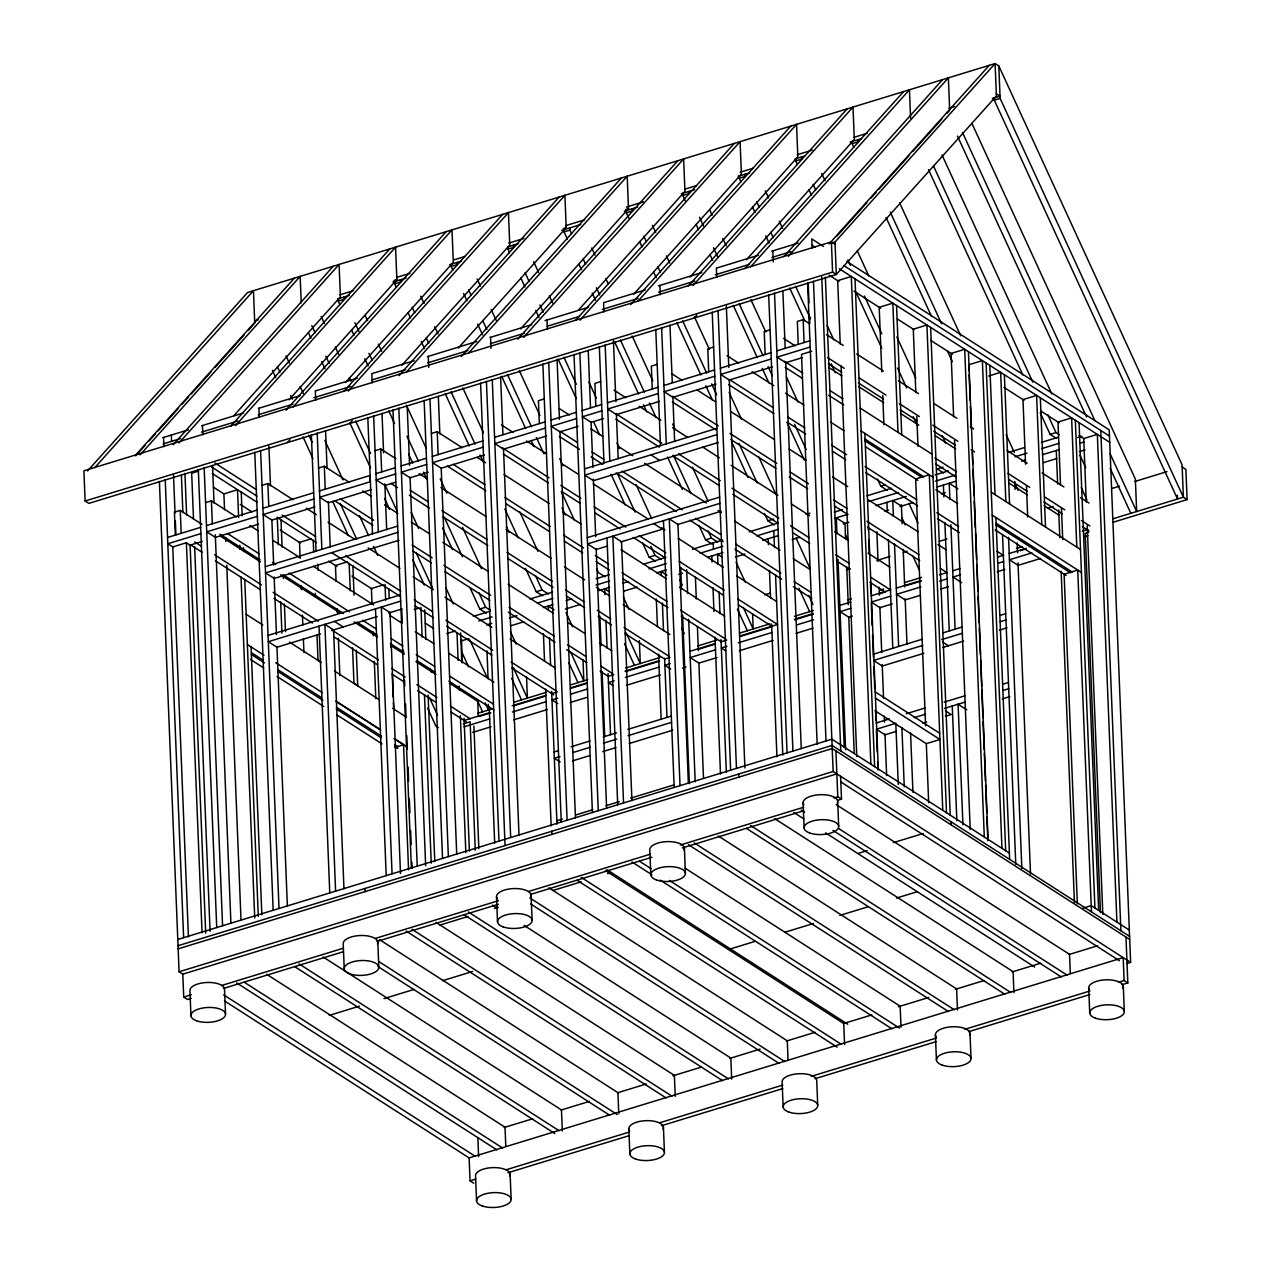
<?xml version="1.0" encoding="UTF-8"?>
<svg xmlns="http://www.w3.org/2000/svg" width="1271" height="1271" viewBox="0 0 1271 1271"><rect width="100%" height="100%" fill="white"/><g stroke="black" fill="none" stroke-linecap="round" stroke-linejoin="round"><path stroke-width="1.5" d="M87.524 470.985L247.607 292.473L995.098 63.55L998.815 65.933L1182.078 464.789L1183.38 497.215L1187.098 499.598L1185.891 469.38L1182.173 466.981M94.69 467.712L253.453 290.678L254.74 323.104L248.131 330.476M135.568 455.193L294.332 278.158M135.679 455.876L144.942 445.549M148.914 441.132L155.523 433.745M158.176 430.805L178.019 408.674M181.991 404.242L188.601 396.87M191.254 393.915L211.097 371.783M215.053 367.367L244.159 334.909M140.096 454.875L300.163 276.379L301.227 302.816M173.174 444.755L333.256 266.243M179.02 442.959L339.103 264.447L340.406 296.874L233.896 415.649M230.957 425.992L389.704 248.957M235.469 425.674L395.551 247.162L396.854 279.588L289.025 399.825M286.086 410.168L446.153 231.656M293.251 406.911L451.999 229.876L453.302 262.303L345.474 382.539M287.389 442.594L289.947 439.734M343.853 391.404L502.601 214.37M348.381 391.103L508.448 212.591L509.75 245.017L401.922 365.254M349.684 423.513L352.242 420.653M398.983 375.596L559.065 197.084M406.148 372.339L564.896 195.289L566.199 227.716L458.386 347.968M461.278 356.516L621.344 178.004M468.443 353.259L627.191 176.224L628.494 208.651L520.665 328.887M517.726 339.23L677.808 160.718M523.573 337.451L683.639 158.939L684.942 191.365L578.432 310.14M575.493 320.467L734.257 143.432M580.021 320.149L740.087 141.637L741.39 174.063L633.578 294.316M630.623 304.659L790.705 126.147M637.788 301.386L796.552 124.351L797.838 156.778L690.026 277.03M688.405 285.896L847.153 108.861M692.917 285.578L853 107.066L854.303 139.492L746.474 259.729M694.22 318.004L696.794 315.144M744.854 268.61L903.602 91.576M750.7 266.815L909.448 89.78L910.576 118.108M783.778 256.678L942.542 79.644M788.306 256.361L948.373 77.865L949.675 110.275L947.054 113.214M829.185 243.841L989.251 65.345M836.604 236.39L866.838 202.661M870.778 198.26L876.037 192.398M878.674 189.458L908.924 155.745M912.864 151.344L941.795 119.077M830.646 243.397L835.015 242.062L995.098 63.55L996.4 95.976L836.318 274.488L88.827 503.395L85.109 501.012L83.902 470.794L831.393 241.871L835.111 244.254M254.518 320.943L258.299 319.784M339.881 294.808L353.163 290.741M396.806 277.38L410.088 273.313M453.715 259.935L465.091 256.456M508.734 243.095L523.906 238.44M565.643 225.666L584.628 219.851M626.365 207.078L643.428 201.835M685.164 189.061L696.556 185.566M740.183 172.205L753.465 168.137M797.108 154.776L812.28 150.137M854.017 137.347L867.299 133.28M948.881 108.305L954.569 106.557M393.931 280.478L396.854 279.588M563.275 228.621L566.199 227.716M625.57 209.54L628.494 208.651M337.911 298.939L349.287 295.444M392.93 282.083L406.212 278.015M449.839 264.654L461.23 261.159M518.139 243.73L507.542 246.987L509.29 252.786M561.782 230.369L580.752 224.57M624.379 211.193L637.661 207.125M681.304 193.764L694.586 189.697M738.213 176.335L749.604 172.856M795.138 158.907L804.622 155.999M850.156 142.066L861.531 138.571M992.444 98.487L1000.023 96.167L996.305 93.768M339.929 304.659L338.277 301.052L344.123 299.257L344.028 297.064M396.377 287.357L394.725 283.767L400.572 281.971L400.476 279.763M452.841 270.072L451.173 266.465L457.02 264.686L456.925 262.477M507.637 249.18L513.468 247.4L513.389 245.192M567.39 239.107L564.086 231.894L569.916 230.115L569.837 227.906M628.859 218.231L626.365 212.813L632.211 211.034L632.116 208.825M685.307 200.929L682.829 195.527L688.66 193.748L688.58 191.54M740.929 181.848L739.277 178.242L745.108 176.462L745.028 174.254M797.378 164.563L795.725 160.956L801.572 159.161L801.477 156.969M853.826 147.277L852.174 143.671L858.02 141.875L857.925 139.683M1177.391 495.182L1177.534 498.995L994.272 100.155L1000.118 98.36L998.815 65.933M162.815 437.669L188.394 429.836M201.676 425.769L243.412 412.98M258.601 408.325L300.337 395.551M315.51 390.896L357.246 378.123M372.435 373.467L414.171 360.694M427.437 356.627L476.768 341.518M490.05 337.451L531.786 324.661M545.068 320.594L588.505 307.296M645.16 289.947L603.614 302.673L603.836 311.983M658.378 285.896L701.814 272.598M716.923 267.974L758.469 255.249M771.688 251.197L798.124 243.095M163.053 443.913L180.641 438.543M201.422 432.172L237.979 420.971M258.14 414.807L292.997 404.13M313.858 397.728L350.764 386.432M371.561 380.061L405.576 369.639M427.692 362.871L467.966 350.542M490.304 343.694L524.669 333.177M547.213 326.266L579.497 316.384M602.184 309.441L638.09 298.447M658.632 292.155L694.808 281.066M715.287 274.806L749.62 264.289M771.942 257.457L790.816 251.674M85.109 501.012L832.6 272.105L836.318 274.488L835.015 242.062M198.483 471.128L191.667 473.209L193.494 518.822M201.994 524.335L180.26 510.386L174.429 512.181L175.35 535.107M205.568 502.633L211.415 500.853L236.47 516.932M262.017 485.347L267.863 483.568L292.934 499.646M318.465 468.062L324.312 466.282L349.382 482.36M374.929 450.776L380.76 448.981L395.805 458.64M431.377 433.49L437.208 431.695L462.279 447.789M544.274 398.903L538.427 400.699L539.349 423.624M600.722 381.618L594.892 383.413L595.813 406.339M657.171 364.332L651.34 366.127L652.261 389.053M713.635 347.047L707.788 348.842L708.71 371.768M770.083 329.761L764.236 331.54L765.158 354.482M809.849 323.914L803.177 319.625L797.33 321.42L798.252 344.346M167.565 537.49L200.643 527.354M206.49 525.574L257.107 510.068M262.938 508.273L313.556 492.783M319.386 490.987L370.004 475.497L370.258 481.741L319.641 497.247L328.315 502.808L371.434 489.605M375.835 473.702L395.44 467.696M401.143 465.949L426.452 458.195M432.299 456.416L482.901 440.91M494.578 437.335L545.195 421.845M551.042 420.05L576.335 412.297M582.182 410.517L601.644 404.543M607.49 402.764L658.092 387.258M663.939 385.478L714.556 369.972M720.387 368.193L771.004 352.687M776.835 350.891L809.929 340.771M200.897 533.613L167.804 543.75L173.587 547.451M257.346 516.328L206.744 531.818L215.419 537.395L258.537 524.192M313.81 499.026L263.192 514.533L271.867 520.093L314.986 506.891M395.694 473.956L376.232 479.914L384.906 485.49L395.519 482.233M426.706 464.455L401.398 472.208L410.072 477.769L428.152 472.24M483.155 447.17L432.537 462.676L441.228 468.236L484.33 455.034M545.45 428.089L494.832 443.595L503.507 449.156L546.625 435.953M576.589 418.556L551.28 426.309L559.971 431.87L578.035 426.341M601.898 410.803L582.436 416.761L591.11 422.337L603.503 418.54M658.346 393.517L607.745 409.008L616.419 414.584L659.522 401.382M714.795 376.232L664.193 391.722L672.867 397.299L715.986 384.096M771.259 358.946L720.641 374.437L729.316 380.013L772.434 366.811M810.183 347.015L777.089 357.151L785.764 362.712L802.319 357.659M205.695 933.136L190.11 545.132L186.392 542.749L172.761 546.927L188.426 936.902M811.74 351.241L801.508 354.371L817.174 744.345M189.347 545.37L202.216 541.43M311.427 538.761L299.511 542.415L300.131 558.144M265.289 566.644L397.648 526.099M584.517 468.872L716.892 428.343M397.902 532.358L265.528 572.887L274.218 578.464L399.015 540.239M717.146 434.587L584.771 475.132L593.446 480.692L718.258 442.467M347.364 561.83L335.449 565.484L336.084 581.212M988.743 375.994L1000.658 372.339L1005.854 501.568M383.318 584.898L371.402 588.552L372.022 604.281M268.054 635.421L400.413 594.892M587.281 537.649L719.656 497.12M400.667 601.135L268.292 641.68L276.967 647.241L320.467 633.927M719.91 503.364L587.536 543.909L596.21 549.485L607.554 546.006M331.81 630.448L377.201 616.546M388.545 613.083L401.779 609.016M620.804 541.954L662.398 529.213L653.723 523.636M677.522 524.573L721.022 511.26M414.155 609.54L419.255 607.967M469.857 587.409L479.787 609.016L485.617 607.236L490.399 610.302M525.479 568.328L536.235 591.73L542.082 589.951L548.437 594.034M642.522 542.749L649.131 557.159L654.978 555.363L661.349 559.462M698.971 525.463L705.596 539.873L711.426 538.078L717.797 542.161M764.57 513.595L767.875 520.792L773.721 519.013M877.467 479.008L880.787 486.221L885.156 484.871M943.066 467.14L937.235 468.935L943.606 473.019M1040.202 412.741L1050.132 434.348L1055.979 432.569L1059.156 434.603M473.352 616.356L490.336 611.144M530.007 598.991L552.663 592.064M596.099 578.75L609.317 574.714M643.317 564.292L665.972 557.349M692.409 549.263L722.675 540M749.223 531.866L777.693 523.144M806.148 514.421L809.945 513.262M866.854 495.833L891.511 488.286M935.154 474.925L948.436 470.858M1009.142 452.254L1024.315 447.614M1041.394 442.387L1058.473 437.16M478.881 620.979L492.115 616.928M537.49 603.042L552.917 598.307M596.083 585.089L609.572 580.958M649.02 568.884L666.226 563.609M700.051 553.25L722.913 546.244M756.769 535.885L777.931 529.403M834.269 512.149L842.451 509.639M868.999 501.505L898.533 492.465M935.408 481.169L955.252 475.1M1015.084 456.766L1027.079 453.096M1041.648 448.631L1059.22 443.261M1077.697 437.605L1081.907 436.303M446.693 633.641L455.209 631.036M486.698 624.919L491.782 623.362M509.385 617.976L516.947 615.657M543.416 607.554L552.869 604.662M566.088 600.611L571.759 598.863M598.832 590.57L609.572 587.281M622.806 583.23L628.478 581.498M656.742 572.84L666.274 569.916M707.868 557.191L722.992 552.551M762.695 540.397L778.408 535.584M834.523 518.393L847.757 514.342M876.1 505.667L906.35 496.405M936.6 487.143L955.506 481.344M1021.662 461.087L1025.443 459.927M1042.458 454.716L1059.474 449.505M1080.271 443.134L1084.036 441.99M461.357 640.902L468.92 638.598M510.497 625.856L523.731 621.805M565.325 609.063L580.434 604.44M623.918 591.126L637.152 587.075M678.746 574.333L682.527 573.173M735.448 556.968L744.901 554.077M792.151 539.603L799.713 537.283M843.197 523.97L848.869 522.238M884.791 511.228L888.572 510.068M899.9 506.605L913.134 502.553M941.493 493.863L945.274 492.703M1043.57 462.596L1056.805 458.545M1079.492 451.602L1085.164 449.87M764.792 594.812L770.48 593.064M846.359 569.821L850.156 568.661M876.72 560.527L890.002 556.46M903.284 552.392L907.081 551.233M939.333 541.351L946.911 539.031M1047.463 508.241L1053.151 506.494M1111.966 488.477L1119.56 486.158M1134.733 481.518L1166.985 471.636M477.626 713.349L490.908 709.282M513.675 702.307L545.926 692.425M570.584 684.878L587.663 679.651M625.602 668.022L659.76 657.568M697.7 645.954L716.669 640.139M739.436 633.165L769.797 623.87M794.454 616.324L813.424 610.509M847.582 600.055L851.379 598.879M879.834 590.173L883.631 589.013M904.491 582.626L921.57 577.384M1016.435 548.341L1022.122 546.594M1113.189 518.711L1183.38 497.215L1000.118 98.36M463.708 720.578L489.446 712.697M512.165 705.739L545.895 695.412M551.741 693.616L557.365 691.901M570.488 687.881L587.361 682.718M608.189 676.331L613.814 674.615M625.062 671.167L658.807 660.825M664.638 659.045L669.96 657.409M689.946 651.292L715.255 643.539M721.102 641.76L726.726 640.028M739.833 636.008L777.55 624.458L737.53 598.784M794.629 619.231L813.376 613.496M839.829 605.393L850.68 602.073M870.985 595.845L890.447 589.887M896.293 588.108L920.649 580.64M939.396 574.905L946.895 572.601M952.742 570.806L960.24 568.518M997.719 557.032L1003.343 555.316M1009.19 553.52L1026.062 548.357M1082.193 531.167L1087.706 529.483M479.453 716.32L490.828 712.824M513.595 705.85L543.956 696.556M570.52 688.421L585.693 683.782M625.539 671.581L659.681 661.111M699.527 648.909L714.699 644.27M741.263 636.135L771.624 626.841M794.375 619.867L813.361 614.052M879.754 593.716L885.442 591.984M906.318 585.581L921.491 580.942M1020.152 550.724L1025.84 548.977M1113.11 522.254L1187.098 499.598M463.295 723.866L470.111 721.785L475.275 850.188M1088.643 532.358L1085.227 533.407L1100.464 912.689M395.027 747.364L403.543 744.758L408.563 869.745M463.963 726.837L489.7 718.941M512.42 711.998L546.149 701.656M557.619 698.144L551.995 699.876L557.778 703.578M570.743 694.125L587.615 688.961M614.068 680.859L608.444 682.591L612.781 685.371M625.316 677.411L659.061 667.084M670.198 663.669L664.892 665.289L670.675 669.007M715.509 649.799L690.201 657.552L698.875 663.112L716.955 657.584M726.964 646.288L721.34 648.003L725.677 650.784M738.213 642.84L771.958 632.513M796.758 624.919L813.631 619.74M850.935 608.316L840.083 611.637L848.758 617.213L852.38 616.101M890.701 596.147L871.239 602.104L879.913 607.665L892.29 603.884M920.903 586.884L896.532 594.351L905.222 599.928L920.204 595.336M939.65 581.149L947.149 578.861M960.495 574.762L952.996 577.066L961.67 582.642M997.973 563.291L1003.597 561.56M1031.941 552.885L1009.444 559.78L1018.119 565.341L1040.615 558.462M1084.274 536.855L1087.96 535.726M472.637 732.398L491.019 726.774M513.595 719.863L547.324 709.52M570.044 702.561L586.916 697.398M626.492 685.276L660.237 674.949M682.416 668.149L685.959 667.068M739.388 650.704L773.133 640.377M796.059 633.355L812.932 628.192M940.826 589.013L948.325 586.725M997.274 571.728L1004.773 569.424M554.092 751.987L557.874 750.827M571.108 746.76L590.014 740.977M603.248 736.926L616.483 732.874M627.826 729.395L671.326 716.081M873.32 654.215L922.492 639.154M943.289 632.783L962.195 627M1000.023 615.418L1005.695 613.671M560.003 756.499L554.331 758.231L560.114 761.949M573.253 752.448L590.268 747.237M603.503 743.17L616.737 739.118M628.081 735.655L671.581 722.325M922.746 645.414L873.574 660.459L882.249 666.036L923.858 653.294M941.652 639.615L962.449 633.244M1000.277 621.662L1005.949 619.93M572.474 760.9L589.49 755.689M602.724 751.638L615.958 747.586M629.193 743.535L672.693 730.205M942.764 647.495L963.561 641.124M999.499 630.13L1007.061 627.81M556.841 820.764L562.529 819.032M575.763 814.965L592.779 809.754M606.013 805.703L619.247 801.651M630.591 798.172L674.091 784.858M876.084 722.992L889.319 718.941M906.35 713.73L925.256 707.931M944.162 702.148L964.959 695.777M1002.787 684.195L1008.459 682.463M177.797 939.476L831.838 739.166L1009.396 853.111M895.245 723.453L876.339 729.252L885.013 734.813L896.357 731.349M914.167 717.67L925.51 714.191M944.417 708.408L965.213 702.037M1003.041 690.455L1008.713 688.707M178.035 945.719L832.092 745.426L1129.569 936.33M178.162 948.849L832.219 748.54L1129.697 939.46M922.841 723.231L926.623 722.071M945.529 716.288L951.201 714.54L945.417 710.839M1002.263 698.907L1009.825 696.587M159.399 481.471L179.084 971.775L833.14 771.481L1130.618 962.385L1109.233 429.836L846.851 261.445M179.084 971.775L182.802 974.158L836.858 773.864M182.802 974.158L183.723 997.084L191.317 994.764M221.647 985.486L342.979 948.325M375.199 938.459L498.439 900.71M528.768 891.416L650.101 854.271M680.43 844.977L803.653 807.244M833.983 797.95L837.78 796.79L841.497 799.173L840.576 776.247M191.238 998.323L187.441 999.483L183.723 997.084M223.474 988.441L342.9 951.868M377.026 941.414L498.359 904.253M530.595 894.387L651.912 857.226M682.257 847.948L803.59 810.787M837.716 800.333L841.497 799.173M439.639 925.177L467.95 916.502M494.371 908.415L498.153 907.256M552.885 890.494L581.212 881.82M607.633 873.733L611.415 872.573M329.253 1015.386L359.455 1006.139M383.985 998.625L414.187 989.378M442.499 980.704L472.701 971.457M857.782 853.524L867.124 850.664M893.275 842.657L923.175 833.49M730.396 948.929L754.942 941.414M785.144 932.167L813.456 923.493M839.877 915.406L868.188 906.731M896.516 898.057L917.265 891.702M1082.685 908.225L1091.201 905.619L1129.315 930.07M504.158 1127.504L532.597 1118.798M561.035 1110.076L589.474 1101.369M379.552 939.682L617.928 1092.663L646.335 1083.956M672.883 1075.822L701.322 1067.116M729.761 1058.409L760.09 1049.115M786.638 1040.997L815.061 1032.29M843.499 1023.568L871.938 1014.862M898.486 1006.743L928.815 997.449M955.363 989.315L983.802 980.608M1012.24 971.902L1040.663 963.196M1069.102 954.489L1097.54 945.783M1126.821 963.545L1130.618 962.385M1125.979 937.061L1127.822 982.928L1124.104 980.529L1123.183 957.603L469.126 1157.913L470.048 1180.838L475.735 1179.091M506.065 1169.813L629.304 1132.064M659.633 1122.786L782.857 1085.037M811.295 1076.33L936.425 1038.01M964.864 1029.303L1089.978 990.983M1118.416 982.276L1124.104 980.529M507.892 1172.768L629.224 1135.623M661.46 1125.741L782.793 1088.596M815.013 1078.714L936.346 1041.569M968.581 1031.687L1089.914 994.542M1122.134 984.66L1127.822 982.928M823.449 246.431L811.756 238.932L812.137 248.306M812.01 245.176L815.347 247.321M843.753 265.56L1109.488 436.08M839.273 268.769L1109.726 442.34M828.978 275.092L838.987 281.511M854.001 291.138L880.676 308.265M897.342 318.957L914.024 329.666M930.69 340.358L952.376 354.275M1004.058 387.448L1024.076 400.286M1040.742 410.978L1059.093 422.75M1079.095 435.588L1084.099 438.813M1050.132 434.348L1056.503 438.431M826.563 334.638L843.277 345.362M856.654 353.942L883.393 371.1M898.438 380.76L918.488 393.629M933.534 403.288L956.92 418.302M970.297 426.881L973.634 429.026M1007.061 450.474L1027.111 463.343M1042.156 472.987L1063.875 486.936M1080.588 497.66L1088.945 503.03M827.485 357.564L844.198 368.288M859.244 377.948L885.982 395.106M899.344 403.685L919.41 416.554M932.771 425.134L957.841 441.228M971.219 449.807L974.555 451.952M1007.982 473.4L1029.701 487.349M1044.746 496.993L1064.796 509.862M1081.51 520.586L1089.867 525.956M828.327 363.649L841.704 372.228M858.418 382.952L883.488 399.046M900.202 409.77L916.915 420.494M933.629 431.219L955.347 445.152M1008.824 479.485L1027.206 491.273M1043.92 501.997L1062.302 513.802M1082.368 526.671L1089.04 530.96M783.444 338.34L795.153 345.839M828.565 367.303L841.942 375.882M858.656 386.606L883.726 402.685M900.44 413.409L918.822 425.213M935.535 435.937L955.585 448.806M1009.063 483.123L1027.445 494.927M1044.158 505.651L1059.204 515.311M860.213 408.102L932.104 454.24M991.285 492.227L1080.525 549.501M784.366 361.266L802.748 373.07M829.486 390.229L842.864 398.808M934.773 457.798L956.507 471.732M785.208 367.351L801.922 378.075M828.66 395.233L843.706 404.877M935.631 463.867L955.681 476.736M957.905 488.842L949.23 483.266L949.85 499.042M861.134 431.028L933.025 477.165M992.206 515.152L1081.446 572.427M865.09 439.115L923.906 476.863M996.273 523.302L1072.311 572.093M864.773 440.751L921.968 477.451M995.987 524.955L1070.357 572.681M726.996 355.626L738.689 363.141M752.067 371.72L773.785 385.653M785.494 393.168L803.876 404.956M830.614 422.115L843.976 430.71M935.901 489.685L957.619 503.634M865.472 446.741L917.757 480.295M995.098 529.928L1066.162 575.541M729.586 379.632L773.038 407.514M788.084 417.158L804.797 427.898M831.536 445.057L846.581 454.7M864.963 466.505L916.772 499.741M936.822 512.626L958.541 526.559M996.988 551.233L1003.677 555.522M728.76 384.636L773.88 413.583M787.257 422.179L805.639 433.967M832.378 451.126L845.755 459.705M865.805 472.574L917.614 505.826M937.664 518.695L959.398 532.644M880.787 486.221L887.142 490.304M901.441 506.128L892.766 500.552L893.402 516.328M672.216 373.992L682.241 380.426M697.286 390.07L715.668 401.874M730.714 411.518L774.166 439.416M789.196 449.06L805.909 459.784M832.648 476.943L847.693 486.602M867.743 499.471L917.884 531.643M937.95 544.512L946.291 549.882M673.137 396.917L718.258 425.88M729.967 433.379L776.756 463.407M790.117 471.986L808.515 483.79M833.569 499.884L846.947 508.464M866.997 521.332L918.806 554.569M940.54 568.518L947.213 572.808M672.311 401.922L715.764 429.805M730.809 439.464L775.93 468.411M789.291 476.99L807.689 488.795M834.427 505.953L847.789 514.533M867.839 527.401L919.648 560.654M614.1 390.197L625.793 397.712M639.17 406.291L660.888 420.24M672.581 427.739L687.627 437.399M702.672 447.042L719.386 457.767M731.079 465.281L777.868 495.309M791.245 503.888L809.627 515.692M834.697 531.771L848.075 540.35L845.469 534.996M868.125 553.219L889.843 567.168M616.689 414.203L661.81 443.166M678.523 453.89L720.307 480.692M732.001 488.207L778.789 518.234M790.498 525.749L808.88 537.538M835.619 554.696L848.98 563.275M870.714 577.225L890.764 590.094M615.863 419.208L659.315 447.09M672.677 455.669L719.481 485.713M732.843 494.292L777.963 523.239M793.009 532.899L809.722 543.623M836.461 560.781L849.838 569.36M869.888 582.229L884.934 591.889M767.875 520.792L774.246 524.875M650.959 454.859L659.633 460.42M942.653 642.046L948.436 645.763M559.319 408.563L569.344 414.997M591.063 428.947L602.772 436.446M617.801 446.105L632.847 455.749M644.556 463.264L706.39 502.951M718.083 510.449L721.42 512.594M734.797 521.174L779.917 550.136M793.295 558.716L809.992 569.44M560.241 431.489L576.955 442.213M591.984 451.872L603.693 459.371M622.075 471.176L682.241 509.782M695.602 518.361L720.673 534.456M735.718 544.099L780.839 573.062M794.2 581.641L810.914 592.365M559.415 436.493L579.465 449.362M591.158 456.877L602.867 464.376M616.228 472.955L676.394 511.578M689.772 520.157L723.183 541.605M734.892 549.104L781.681 579.147M793.374 586.646L811.772 598.45M705.596 539.873L711.951 543.956M966.77 709.774L958.096 704.213L962.941 824.768M721.912 557L717.575 554.22L717.972 564.133M501.505 424.975L513.182 432.474M526.512 441.021L546.53 453.874M561.528 463.502L578.21 474.194M593.207 483.838L648.242 519.14M661.571 527.703L664.908 529.848M678.253 538.411L723.263 567.295M736.608 575.858L776.629 601.533M502.426 447.9L549.104 477.864M560.781 485.363L580.799 498.2M594.129 506.764L625.809 527.084M639.154 535.647L665.829 552.774M679.175 561.337L724.184 590.221M875.226 691.869L939.682 733.24M503.252 453.969L548.278 482.869M561.607 491.432L579.957 503.189M594.955 512.833L619.978 528.879M633.308 537.442L664.987 557.762M680.001 567.406L723.358 595.225M738.356 604.853L771.704 626.253M875.481 698.129L939.936 739.5L926.305 743.662L875.068 710.791M649.131 557.159L655.502 561.242M666.91 575.207L661.127 571.505L661.285 575.445M477.324 457.433L485.681 462.803M504.063 474.591L549.183 503.554M562.56 512.134L580.942 523.938M621.042 549.676L666.163 578.639M679.54 587.218L724.661 616.165M453.175 464.28L484.934 484.664M504.984 497.533L550.105 526.48M563.482 535.059L583.532 547.928M595.225 555.443L608.602 564.022M621.964 572.601L667.084 601.564M680.462 610.144L725.582 639.106M447.328 466.06L485.776 490.733M505.826 503.602L549.279 531.485M564.324 541.144L582.706 552.949M596.067 561.528L609.445 570.107M622.806 578.686L667.942 607.633M681.304 616.213L721.42 641.966M604.901 576.748L598.53 572.665L596.877 569.058M609.016 591.571L604.678 588.791L604.917 594.701M419.192 473.654L427.549 479.024M440.926 487.603L486.046 516.55M506.096 529.419L551.233 558.382M564.594 566.961L584.644 579.83M596.353 587.345L609.715 595.924M623.092 604.503L669.881 634.531M410.088 490.145L428.47 501.95M441.847 510.529L486.968 539.476M507.018 552.361L552.154 581.308M565.516 589.887L583.897 601.691M597.275 610.271L610.636 618.85M624.013 627.429L669.134 656.392M390.88 483.361L397.569 487.651M409.262 495.15L429.328 508.019M442.689 516.598L487.81 545.561M507.876 558.43L552.996 587.393M566.358 595.972L584.739 607.76M598.117 616.34L611.478 624.935M624.855 633.514L664.971 659.252M841.021 782.062L1119.401 960.717M536.235 591.73L542.606 595.813M554.013 609.794L548.23 606.076L548.389 610.048M362.743 490.94L371.1 496.31M384.478 504.889L397.839 513.468M411.216 522.047L429.598 533.836M442.959 542.431L488.096 571.378M508.146 584.247L553.266 613.21M568.312 622.869L585.025 633.594M600.055 643.237L611.764 650.752M836.159 804.591L1069.531 954.362L1070.293 973.459M340.278 498.852L373.69 520.3M412.138 544.973L432.188 557.842M443.881 565.357L490.685 595.384M509.067 607.173L554.188 636.135M567.565 644.715L585.947 656.519M600.976 666.163L612.686 673.678M334.432 500.647L372.864 525.304M412.98 551.058L431.362 562.846M444.739 571.426L489.859 600.389M508.241 612.177L555.03 642.22M566.739 649.719L586.789 662.588M600.15 671.167L608.507 676.537M838.749 828.597L1067.116 975.143M801.238 810.056L804.575 812.185M832.918 830.376L1061.285 976.938M479.787 609.016L486.158 613.115M793.835 812.487L803.844 818.905M825.53 832.823L1034.61 967.009M306.295 508.225L316.32 514.66M328.029 522.174L354.768 539.333M368.129 547.912L399.888 568.296M413.25 576.875L433.316 589.744M445.009 597.243L491.798 627.286M510.179 639.075L555.316 668.038M774.706 818.667L1013.082 971.648L1013.924 992.667M214.783 462.946L256.551 489.748M211.685 467.045L256.949 496.103M282.146 515.073L315.573 536.521M345.664 555.824L400.81 591.222M414.171 599.801L432.553 611.589M445.93 620.184L492.719 650.212M511.101 662L556.237 690.963M212.178 473.463L257.203 502.347M277.984 517.933L316.415 542.606M331.715 552.631L399.984 596.226M415.029 605.886L433.411 617.674M446.772 626.253L491.893 655.216M511.959 668.085L553.727 694.903M750.637 825.546L1010.667 992.429M746.458 828.406L1004.821 994.224M213.56 487.27L223.569 493.688M240.251 504.38L251.912 511.879M280.256 530.071L300.274 542.908M328.617 561.099L336.958 566.453M351.956 576.081L371.974 588.918M425.324 623.171L433.665 628.51M249.847 525.527L258.204 530.881M273.249 540.54L299.988 557.699M313.349 566.278L373.515 604.885M390.229 615.609L401.922 623.124M415.299 631.703L433.681 643.491M448.727 653.151L493.847 682.098M718.258 835.953L956.634 988.933L957.476 1009.952M227.366 533.439L259.125 553.806M272.487 562.386L275.839 564.531M289.2 573.11L349.366 611.732M362.743 620.312L376.105 628.891M391.15 638.535L402.843 646.049M416.221 654.629L434.603 666.417M449.648 676.077L493.1 703.959M219.851 534.154L259.967 559.891M283.369 574.905L343.535 613.512M356.897 622.091L376.947 634.96M390.324 643.539L403.701 652.118M417.063 660.698L435.445 672.502M448.822 681.081L493.942 710.044M220.376 536.124L260.476 561.877M280.541 574.746L340.707 613.353M354.069 621.932L377.471 636.946M390.833 645.525L404.21 654.104M415.903 661.619L435.953 674.488M449.33 683.067L477.737 701.29L478.357 716.574M694.173 842.848L954.219 1009.714M688.342 844.627L948.373 1011.509M334.48 621.408L343.154 626.968M194.558 541.891L201.231 546.18M214.608 554.76L261.397 584.803M273.106 592.302L318.227 621.265M331.588 629.844L378.393 659.871M391.754 668.451L405.131 677.03M416.824 684.545L436.874 697.414M450.252 705.993L470.302 718.862M190.38 544.751L202.089 552.265M215.45 560.845L260.571 589.808M273.948 598.387L312.38 623.044M334.114 636.993L377.566 664.876M392.596 674.536L404.305 682.034M417.666 690.614L436.048 702.418M451.094 712.078L466.139 721.721M685.148 868.22L900.17 1006.219L901.028 1027.238M438.368 727.711L435.889 726.122L427.628 708.169M639.392 861.198L651.07 868.681M669.404 880.453L899.423 1028.08M320.499 661.762L318.02 660.173L317.003 634.61M246.145 614.306L262.795 624.998M289.454 642.093L321.102 662.398M334.416 670.961L379.394 699.813M392.723 708.36L406.037 716.923M631.894 861.913L651.896 874.75M660.221 880.104L891.924 1028.795M606.966 869.714L847.741 1024.235M605.361 870.54L843.722 1023.505L844.564 1044.524M336.704 701.608L380.14 729.475M395.17 739.134L403.527 744.488M247.368 644.524L264.018 655.216M275.68 662.699L322.31 692.631M335.639 701.179L380.601 730.047M393.931 738.594L407.26 747.141M251.515 652.738L263.176 660.205M278.158 669.833L321.468 697.62M336.465 707.248L381.427 736.1M394.757 744.647L398.077 746.792M251.229 654.39L264.559 662.954M277.888 671.501L322.85 700.353M336.18 708.9L381.141 737.768M394.471 746.315L397.807 748.46M250.387 659.395L263.717 667.942M277.046 676.49L323.676 706.422M337.006 714.969L381.967 743.837M581.276 877.419L841.307 1044.301M577.098 880.279L837.144 1047.161M548.913 887.825L787.273 1040.79L788.036 1059.903M529.832 897.914L784.858 1061.587M530.658 903.983L779.028 1063.366M492.449 905.111L497.454 908.32M524.129 925.431L730.825 1058.076L731.667 1079.095M468.379 911.99L728.41 1078.872M464.201 914.85L722.564 1080.668M436.001 922.396L674.377 1075.377L675.219 1096.396M411.915 929.276L671.962 1096.158M406.084 931.071L666.115 1097.953M378.806 961.543L617.182 1114.524M377.964 966.548L609.667 1115.239M323.104 956.968L561.464 1109.948L562.322 1130.968M299.019 963.863L559.065 1130.729M294.84 966.723L554.887 1133.589M266.656 974.269L505.016 1127.234L505.794 1146.347M244.239 982.213L502.601 1148.031M236.724 982.928L496.77 1149.81M223.648 994.843L475.354 1156.372M224.474 1000.913L469.507 1158.151M470.048 1180.838L473.765 1183.222M971.902 123.366L1135.353 479.088L1136.655 511.514L1110.203 453.922M962.497 132.486L1094.903 420.637M957.492 136.076L1086.578 417.031M1110.155 468.316L1130.825 513.309M942.049 155.046L1051.848 393.994M1079.921 455.082L1085.704 467.664M933.502 166.008L1032.799 382.142M1047.701 414.553L1055.979 432.569M1081.192 487.444L1086.975 500.043M928.481 169.599L1022.821 374.913M899.646 202.883L960.733 335.83M1006.124 434.65L1014.385 452.603M890.288 212.114L941.604 323.787M1014.814 483.139L1018.119 490.336M886.109 217.516L931.611 316.558M947.34 350.78L952.313 361.584M821.733 173.46L825.022 180.641M857.226 250.705L868.776 275.855M896.849 336.942L915.835 378.265M942.256 435.762L945.56 442.944M813.154 184.374L815.632 189.792M847.9 260.031L850.394 265.432M864.455 296.048L881.836 333.86M897.564 368.082L906.668 387.893M808.96 189.776L811.454 195.178M856.13 292.425L881.788 348.254M913.229 416.697L917.376 425.706M765.269 190.745L768.574 197.926M779.314 221.281L782.602 228.478M827.183 325.487L833.792 339.865M908.908 503.348L917.996 523.112M756.706 201.676L759.184 207.078M770.766 232.291L773.245 237.693M795.598 286.325L810.485 318.735M831.17 363.76L835.317 372.768M901.917 517.71L905.222 524.907M752.511 207.062L754.99 212.464M765.762 235.882L769.066 243.079M789.752 288.104L804.654 320.53M912.61 555.491L919.235 569.901M709.647 209.826L712.125 215.212M722.849 238.567L726.154 245.764M750.923 299.654L765.778 332.001M786.415 376.915L797.981 402.065M699.415 217.15L703.562 226.159M713.492 247.781L717.622 256.774M739.134 303.61L763.14 355.832M768.113 366.636L772.244 375.644M794.582 424.276L806.179 449.489M696.063 224.347L698.542 229.749M710.124 254.963L712.618 260.364M733.303 305.39L757.294 357.628M762.266 368.431L768.891 382.841M787.099 422.465L804.464 460.277M652.373 225.317L655.677 232.498M666.401 255.868L669.706 263.049M694.474 316.94L709.329 349.287M729.141 392.405L741.533 419.351M758.866 457.083L776.2 494.816M796.011 537.935L810.04 568.471M643.793 236.247L646.272 241.649M657.87 266.862L660.348 272.264M682.686 320.896L706.692 373.118M711.649 383.921L716.622 394.741M738.959 443.357L757.166 482.98M808.864 595.479L812.995 604.488M639.615 241.633L642.093 247.035M653.675 272.248L656.17 277.65M676.855 322.675L700.845 374.913M705.818 385.717L712.443 400.127M731.476 441.545L748.015 477.562M798.887 588.266L809.643 611.669M591.73 247.988L595.035 255.169M605.759 278.524L608.237 283.926M632.18 336.021L652.817 380.935M672.629 424.053L675.108 429.455M692.441 467.172L708.138 501.314M736.195 562.402L745.283 582.166M569.916 230.115L571.569 233.705M583.167 258.919L585.645 264.32M596.401 287.739L599.705 294.951M620.407 339.977L644.397 392.199M649.37 403.002L655.979 417.412M673.36 455.24L690.741 493.053M708.122 530.881L711.426 538.078M743.265 607.363L753.179 628.954L752.575 613.702M578.972 264.32L581.467 269.722M592.222 293.124L595.527 300.337M614.56 341.756L638.566 393.994M643.523 404.798L646.828 411.995M667.529 457.02L682.416 489.446M737.418 609.143L747.348 630.75M533.629 261.683L538.586 272.471M549.31 295.825L552.615 303.006M588.934 382.063L596.369 398.22M617.007 443.134L619.485 448.536M635.993 484.458L651.673 518.6M679.747 579.687L682.225 585.073M525.05 272.614L529.197 281.622M539.953 305.024L543.257 312.237M563.943 357.262L576.367 384.271M593.748 422.099L599.531 434.698M617.738 474.321L635.119 512.149M650.847 546.371L654.978 555.363M520.872 277.999L525.002 287.008M535.758 310.426L539.079 317.623M558.112 359.042L576.319 398.665M611.065 474.305L625.141 504.937M681.796 628.239L684.275 633.641M477.181 278.969L480.486 286.166M491.21 309.52L496.167 320.292M519.283 370.592L539.921 415.522M559.733 458.64L563.037 465.822M623.298 596.973L629.081 609.556M468.602 289.899L471.08 295.301M482.678 320.514L486.809 329.523M507.494 374.548L531.5 426.77M536.457 437.589L543.909 453.795M561.289 491.607L574.524 520.427M626.222 632.942L640.282 663.526L639.361 640.648M463.597 293.49L466.902 300.687M477.658 324.105L482.63 334.909M501.664 376.327L525.654 428.565M531.453 441.164L533.931 446.582M562.068 507.812L565.373 515.009M624.522 643.73L634.436 665.321M420.733 296.254L424.037 303.451M434.761 326.806L438.066 333.987M462.835 387.893L483.473 432.807M519.791 511.848L537.951 551.376M566.024 612.463L572.617 626.841M412.154 307.185L414.632 312.587M426.214 337.8L428.708 343.202M451.046 391.833L475.052 444.072M480.009 454.875L483.314 462.072M504.841 508.893L518.075 537.712M535.456 575.541L542.082 589.951M570.6 652.023L583.834 680.827L582.992 659.84M407.975 312.571L410.454 317.972M421.209 341.391L424.514 348.604M445.2 393.629L469.206 445.851M506.446 526.893L508.924 532.295M568.9 662.811L577.987 682.606M365.111 315.351L367.573 320.737M378.313 344.091L381.618 351.273M406.386 405.179L426.198 448.298M440.227 478.833L446.836 493.212M462.517 527.338L481.502 568.661M510.386 631.544L516.169 644.127M354.879 322.675L359.01 331.683M368.94 353.29L372.26 360.487M407.006 436.144L418.588 461.357M423.561 472.161L426.865 479.358M444.246 517.186L462.453 556.809M479.008 592.826L485.617 607.236M513.325 667.513L527.386 698.113L526.544 677.125M351.511 329.872L354.005 335.274M364.761 358.676L368.066 365.889M388.751 410.914L394.55 423.513M408.611 454.128L412.757 463.137M442.546 527.973L452.476 549.596M511.609 678.301L521.539 699.892M321.213 316.495L324.518 323.676M335.258 347.031L338.547 354.212M349.287 377.566L350.939 381.173M411.2 512.324L418.636 528.482M445.867 587.774L453.302 603.947M469.809 639.885L487.143 677.602M311.808 325.598L315.113 332.795M325.869 356.214L329.189 363.411M355.658 421.051L370.56 453.461M384.62 484.076L397.045 511.101M416.078 552.52L432.633 588.537M461.977 652.436L468.602 666.83M485.141 702.831L488.445 710.028L488.223 704.309M308.44 332.78L310.934 338.181M321.69 361.6L324.995 368.797M349.827 422.83L370.512 467.855M384.589 498.47L389.546 509.29M412.71 559.717L424.307 584.93M476.816 699.225L482.615 711.824M286.054 355.944L289.359 363.141M300.083 386.495L303.388 393.676M324.852 440.386L343.011 479.914M359.534 515.851L368.606 535.615M373.563 546.387L377.694 555.379M429.693 668.562L431.346 672.152M277.459 366.811L279.938 372.196M290.662 395.551L292.314 399.158M308.821 435.079L312.126 442.276M340.199 503.348L356.706 539.285M429.344 697.398L437.605 715.351M272.439 370.401L275.743 377.582M302.991 436.874L312.888 458.434M332.7 501.552L348.381 535.679M1100.813 430.519L1120.895 930.753M1123.31 986.36L1124.311 1011.382M1116.923 922.126L1097.334 434.38L1083.718 438.559L1086.26 501.997M1087.213 525.797L1102.831 914.389M1079.063 422.655L1098.652 910.386M1075.33 420.272L1094.919 908.002M1076.807 547.102L1071.612 417.873L1057.996 422.051L1060.507 484.712M1091.455 911.863L1077.729 570.044L1064.097 574.206L1077.347 903.872M1088.723 988.139L1089.724 1013.146M1061.46 508.209L1062.715 539.54M1056.28 450.49L1057.647 484.187M1058.679 509.957L1059.792 537.728M1061.142 571.426L1074.44 902.521M1040.329 397.791L1045.509 527.02M1041.791 524.637L1036.596 395.408L1022.98 399.587L1025.57 464.201M1026.444 485.729L1027.699 517.059M1014.751 481.471L1015.068 489.399M1017.213 542.924L1017.61 552.837M1018.007 562.751L1030.511 874.035M994.192 97.946L994.272 100.155M1004.376 374.723L1009.571 503.952M1008.538 537.363L1021.836 868.458M1002.549 535.186L1015.767 864.296M989.807 365.381L995.002 494.61M995.924 517.535L1009.651 859.371M986.089 362.998L1005.679 850.728M1001.961 848.345L982.372 360.614L968.756 364.777L968.995 370.735M968.438 351.654L988.028 839.4M969.153 374.691L970.186 400.476M970.424 406.418L971.298 428.232M972.251 452.015L972.728 463.915M972.966 469.857L973.999 495.642M974.237 501.584L975.286 527.354M975.524 533.312L976.557 559.081M976.795 565.023L977.828 590.808M978.066 596.75L979.099 622.52M979.337 628.478L980.37 654.247M980.608 660.189L981.657 685.975M981.816 689.931L982.928 717.702M983.087 721.658L984.199 749.413M984.358 753.385L985.47 781.141M985.629 785.097L986.741 812.868M986.9 816.824L987.853 840.624M984.294 837.001L964.705 349.271L951.089 353.449L953.631 416.888M954.585 440.687L970.202 829.28M950.883 524.669L955.077 629.177M970.011 1033.307L971.012 1058.314M943.384 485.061L943.86 496.897M944.893 522.524L949.246 630.956M952.249 705.993L956.856 820.621M951.089 821.781L951.216 824.911M930.626 327.394L950.215 815.124M946.498 812.741L926.909 325.011L913.277 329.189L915.835 392.628M942.78 810.358L929.308 474.782L915.676 478.96L925.59 725.709M916.788 416.427L917.98 446.169M926.305 743.471L928.672 802.684M935.424 1035.087L936.425 1060.093M896.548 305.517L901.727 434.746M901.393 504.746L902.156 523.874M903.188 549.501L904.698 586.964M905.174 598.8L906.986 644.143M910.56 733.002L912.943 792.278M898.009 432.362L892.83 303.134L879.198 307.312L881.788 371.926M894.514 543.94L898.629 646.462M901.886 727.425L904.269 786.717M882.741 395.424L883.917 424.784M886.936 502.347L887.333 512.213M888.429 539.81L892.798 648.258M895.801 723.294L898.263 784.557M876.863 531.723L878.054 561.464M879.087 587.234L879.405 595.162M879.882 607.061L881.724 652.659M882.201 664.558L883.552 698.272M884.266 716.113L884.505 722.055M884.981 733.955L886.65 775.58M864.852 433.411L878.325 769.003M868.188 526.146L868.347 530.118M868.744 540.032L869.3 553.918M870.492 583.643L870.889 593.557M871.286 603.471L872.16 625.284M872.557 635.198L873.447 657.345M873.844 666.925L874.718 688.723M875.592 710.537L875.989 720.45M876.386 730.364L877.26 752.178M877.657 762.092L877.975 770.019M852.094 141.462L852.174 143.671M855.018 278.873L874.607 766.604M870.889 764.221L851.3 276.49L837.668 280.669L840.226 344.107M841.1 365.921L856.781 756.499M845.628 539.269L844.993 523.414L836.318 517.853L836.953 533.709M846.756 567.041L848.265 604.71M848.742 616.594L854.239 753.401M831.393 241.871L832.6 272.105M837.986 559.478L845.644 749.811M825.372 277.237L844.246 747.126M821.733 276.824L840.767 750.986M835.937 750.939L837.78 796.79M837.684 801.223L838.685 826.229M813.456 281.177L833.14 771.481M808.261 284.974L808.976 302.816M809.532 316.686L809.77 322.643M807.609 282.956L826.007 740.961M803.177 319.625L804.098 342.55M795.63 158.748L795.725 160.956M817.714 1105.262L816.713 1080.255A17.317 7.435 -2.3 0 0 798.681 1073.741A17.317 7.435 -2.3 0 0 782.126 1082.034L783.143 1107.041M782.872 290.741L785.192 348.238M785.748 362.108L801.27 748.73M803.097 803.002L804.114 828.009M772.816 250.848L773.261 261.969M774.516 293.093L792.913 751.082M768.685 294.888L787.067 752.877M773.785 530.674L774.42 546.832M775.548 574.587L782.793 755.022M768.192 538.713L768.431 544.655M769.463 570.441L770.576 598.196M771.608 623.966L776.946 756.801M739.182 176.049L739.277 178.242M726.345 306.041L728.807 367.494M729.284 379.394L744.901 768.002M738.658 774.039L738.785 777.153M716.367 268.133L716.749 277.396M718.067 310.378L736.465 768.383M712.221 312.173L730.618 770.162M719.084 591.889L719.974 613.686M721.007 639.472L726.345 772.307M713.19 542.892L713.428 549.151M711.744 555.999L711.982 561.941M713.015 587.726L713.968 611.51M715.001 637.295L720.498 774.087M682.734 193.335L682.829 195.527M695.428 577.256L696.301 599.054M697.414 626.81L698.383 650.609M698.859 662.509L703.467 777.502M686.674 569.694L687.627 593.493M688.66 619.263L695.189 781.84M680.668 567.517L681.542 589.331M682.591 615.1L689.359 783.635M669.976 325.185L672.264 382.364M672.82 396.171L674.647 441.514M688.374 783.333L677.967 524.446L669.293 518.87L680.017 785.669M684.402 848.17L685.403 873.177M659.919 285.419L660.285 294.697M661.603 327.505L666.274 443.833M655.772 329.3L660.443 445.628M663.462 520.665L674.17 787.448M662.398 603.042L663.51 630.654M664.606 658.251L666.989 717.4M656.313 598.927L657.425 626.524M658.537 654.12L661.142 719.195M663.414 1127.202L664.431 1152.209M626.285 210.621L626.365 212.813M650.816 874.956L649.815 849.949A17.317 7.435 -2.3 0 1 668.61 841.609A17.317 7.435 -2.3 0 1 684.005 850.108M613.432 340.501L615.895 401.62M616.371 413.456L618.183 458.799M631.925 800.619L621.519 541.732L612.844 536.155L623.553 802.954M605.155 344.791L609.826 461.119M599.324 346.586L603.995 462.914M606.998 537.951L617.722 804.75M628.843 1128.982L629.844 1153.989M605.949 620.327L607.045 647.94M608.078 673.566L610.541 734.686M599.864 616.213L601.056 645.779M602.089 671.422L604.694 736.481M588.219 350.351L590.522 407.848M591.079 421.718L592.922 467.331M593.398 479.215L595.702 536.712M596.178 548.611L606.617 808.34M617.928 1092.663L618.77 1113.682M579.862 352.703L598.26 810.707M574.015 354.498L592.413 812.487M563.99 229.701L564.086 231.894M557.079 359.884L559.462 419.366M559.939 431.266L575.461 817.873M547.023 320.006L547.388 329.268M548.707 362.251L567.104 820.24M542.876 364.03L561.274 822.035M549.501 637.804L550.613 665.559M551.646 691.329L556.984 824.164M551.789 831.266L551.916 834.396M543.416 633.641L544.544 661.397M545.656 689.152L551.153 825.959M531.103 895.118L532.104 920.125M500.615 377.169L502.935 434.666M503.491 448.552L519.013 835.174M490.558 337.292L491.019 348.413M492.258 379.536L510.656 837.525M486.428 381.332L505.064 845.565M480.581 383.111L498.979 841.1M510.132 1174.15L511.133 1199.157M486.968 650.927L488.08 678.682M489.192 706.438L494.689 843.245M496.516 896.897L497.517 921.904M473.908 726.138L478.833 848.615M451.094 264.273L451.173 266.465M461.468 639.472L462.39 662.668M460.626 632.91L461.818 662.636M464.058 718.163L469.396 850.998M477.848 1137.497L478.611 1156.594M456.988 632.497L458.1 660.253M459.133 686.038L459.308 689.994M460.34 715.764L465.837 852.571M476.546 1200.936L475.545 1175.929A17.317 7.435 -2.3 0 1 494.355 1167.588A17.317 7.435 -2.3 0 1 509.735 1176.088M438.336 396.25L439.845 433.919M441.196 467.633L456.718 854.239M437.208 431.695L438.13 454.621M428.279 356.373L428.724 367.478M429.979 398.617L448.361 856.606M424.133 400.397L442.53 858.402M424.689 609.842L425.88 639.567M428.105 695.094L434.793 861.627M420.971 607.443L422.163 637.184M424.466 694.681L431.234 863.216M407.181 405.783L409.58 465.265M410.056 477.165L425.658 865.758M394.646 281.558L394.725 283.767M398.824 408.15L417.222 866.139M401.684 608.602L402.256 622.472M403.368 650.228L403.527 654.2M404.559 679.969L404.798 685.927M405.513 703.769L406.069 717.638M406.784 735.496L407.34 749.366M408.055 766.985L408.627 781.093M409.326 798.728L409.898 812.82M410.597 830.471L411.169 844.532M411.883 862.215L412.122 868.331M392.993 409.945L411.375 867.934M382.015 413.377L383.588 452.81M384.859 484.362L386.686 529.705M400.492 873.495L390.006 612.622L381.332 607.061L392.056 873.86M388.815 588.727L389.212 598.562M389.768 612.336L389.927 616.26M391.023 643.793L391.182 647.733M392.215 673.296L393.168 696.905M393.406 702.799L393.629 708.694M380.76 448.981L381.681 471.922M385.018 584.374L385.653 600.119M371.831 373.658L372.196 382.921M373.642 415.696L378.313 532.025M367.812 417.476L372.482 533.804M375.501 608.841L386.209 875.64M373.134 631.814L373.293 635.754M374.31 661.317L375.819 698.685M377.805 942.065L378.806 967.072M352.877 565.659L354.053 595.162M356.261 650.228L357.691 685.625L353.974 683.242L352.544 647.845M364.92 888.493L365.047 891.622M349.16 563.275L350.256 590.808M338.181 298.844L338.277 301.052M337.18 608.745L337.339 612.686M338.372 638.249L339.865 675.616M325.551 430.662L327.06 468.125M328.411 501.648L330.222 546.991M343.964 888.81L333.558 629.908L324.883 624.347L335.592 891.146M324.312 466.282L325.233 489.208M344.234 968.852L343.218 943.845A17.317 7.435 -2.3 0 1 362.028 935.488A17.317 7.435 -2.3 0 1 377.408 944.003M315.367 390.944L315.748 400.206M317.194 432.982L321.865 549.31M317.798 564.229L318.036 570.123M311.363 434.777L316.034 551.106M319.037 626.142L329.761 892.925M313.206 540.207L313.683 552.011M315.335 593.319L315.494 597.243M301.243 585.677L301.402 589.617M302.419 615.18L302.816 625.014M303.372 638.789L303.928 652.547M280.986 519.537L282.083 547.07M283.195 574.603L283.354 578.527M284.386 604.09L285.482 631.623M277.269 517.138L278.365 544.671M280.653 601.707L281.924 633.18M268.896 446.137L270.485 485.792M271.851 519.489L273.678 565.087M274.155 576.986L276.458 634.483M276.935 646.383L287.373 906.112M267.863 483.568L268.785 506.494M258.919 408.229L259.3 417.492M260.619 450.474L279.016 908.463M254.772 452.269L273.17 910.258M251.086 646.907L261.842 914.77M241.236 492.115L242.189 515.899M243.476 547.626L243.635 551.582M244.747 579.338L258.283 916.391M238.63 517.472L237.518 489.716L223.903 493.895L224.538 509.75M239.758 545.243L239.917 549.199M241.029 576.955L254.724 917.98M225.65 537.506L225.809 541.478M226.762 565.277L241.013 920.172M212.527 465.408L214.036 503.078M215.307 534.789L230.925 923.397M211.415 500.853L212.336 523.779M202.47 425.515L202.836 434.777M204.17 467.76L222.568 925.765M225.523 1014.02L224.506 989.013A17.317 7.435 -2.3 0 0 206.474 982.499A17.317 7.435 -2.3 0 0 189.935 990.792L190.936 1015.799M198.324 469.555L216.721 927.544M194.622 546.578L210.065 931.214M184.946 473.368L186.615 514.993M186.392 542.749L202.057 932.723M181.388 474.941L182.897 512.61M180.26 510.386L181.181 533.312M173.507 475.338L175.033 513.007M175.35 520.951L175.906 534.821M171.331 435.063L171.569 441.307M163.546 437.446L163.911 446.709M165.23 479.691L183.628 937.68M1089.501 990.03A17.317 7.435 -2.3 0 1 1105.262 979.846A17.317 7.435 -2.3 0 1 1122.913 988.314M936.203 1036.977A17.317 7.435 -2.3 0 1 951.963 1026.793A17.317 7.435 -2.3 0 1 969.614 1035.261M629.622 1130.872A17.317 7.435 -2.3 0 1 645.382 1120.688A17.317 7.435 -2.3 0 1 663.033 1129.141M803.892 804.893A17.317 7.435 -2.3 0 1 819.652 794.709A17.317 7.435 -2.3 0 1 837.287 803.177M497.295 898.772A17.317 7.435 -2.3 0 1 513.055 888.604A17.317 7.435 -2.3 0 1 530.706 897.056M1095.316 1018.119A17.317 7.435 -2.3 0 0 1123.914 1013.321A17.317 7.435 -2.3 0 0 1101.814 1005.345A17.317 7.435 -2.3 0 0 1095.316 1018.119M942.033 1065.066A17.317 7.435 -2.3 0 0 970.615 1060.268A17.317 7.435 -2.3 0 0 948.516 1052.293A17.317 7.435 -2.3 0 0 942.033 1065.066M788.735 1112.014A17.317 7.435 -2.3 0 0 817.332 1107.216A17.317 7.435 -2.3 0 0 795.233 1099.24A17.317 7.435 -2.3 0 0 788.735 1112.014M482.138 1205.909A17.317 7.435 -2.3 0 0 510.735 1201.111A17.317 7.435 -2.3 0 0 488.636 1193.135A17.317 7.435 -2.3 0 0 482.138 1205.909M635.436 1158.961A17.317 7.435 -2.3 0 0 664.034 1154.163A17.317 7.435 -2.3 0 0 641.934 1146.188A17.317 7.435 -2.3 0 0 635.436 1158.961M809.706 832.982A17.317 7.435 -2.3 0 0 838.304 828.184A17.317 7.435 -2.3 0 0 816.204 820.208A17.317 7.435 -2.3 0 0 809.706 832.982M656.408 879.929A17.317 7.435 -2.3 0 0 685.005 875.131A17.317 7.435 -2.3 0 0 662.906 867.156A17.317 7.435 -2.3 0 0 656.408 879.929M503.109 926.877A17.317 7.435 -2.3 0 0 531.707 922.079A17.317 7.435 -2.3 0 0 509.607 914.103A17.317 7.435 -2.3 0 0 503.109 926.877M196.528 1020.772A17.317 7.435 -2.3 0 0 225.126 1015.958A17.317 7.435 -2.3 0 0 203.026 1007.982A17.317 7.435 -2.3 0 0 196.528 1020.772M349.827 973.824A17.317 7.435 -2.3 0 0 378.408 969.026A17.317 7.435 -2.3 0 0 356.325 961.035A17.317 7.435 -2.3 0 0 349.827 973.824"/></g></svg>
